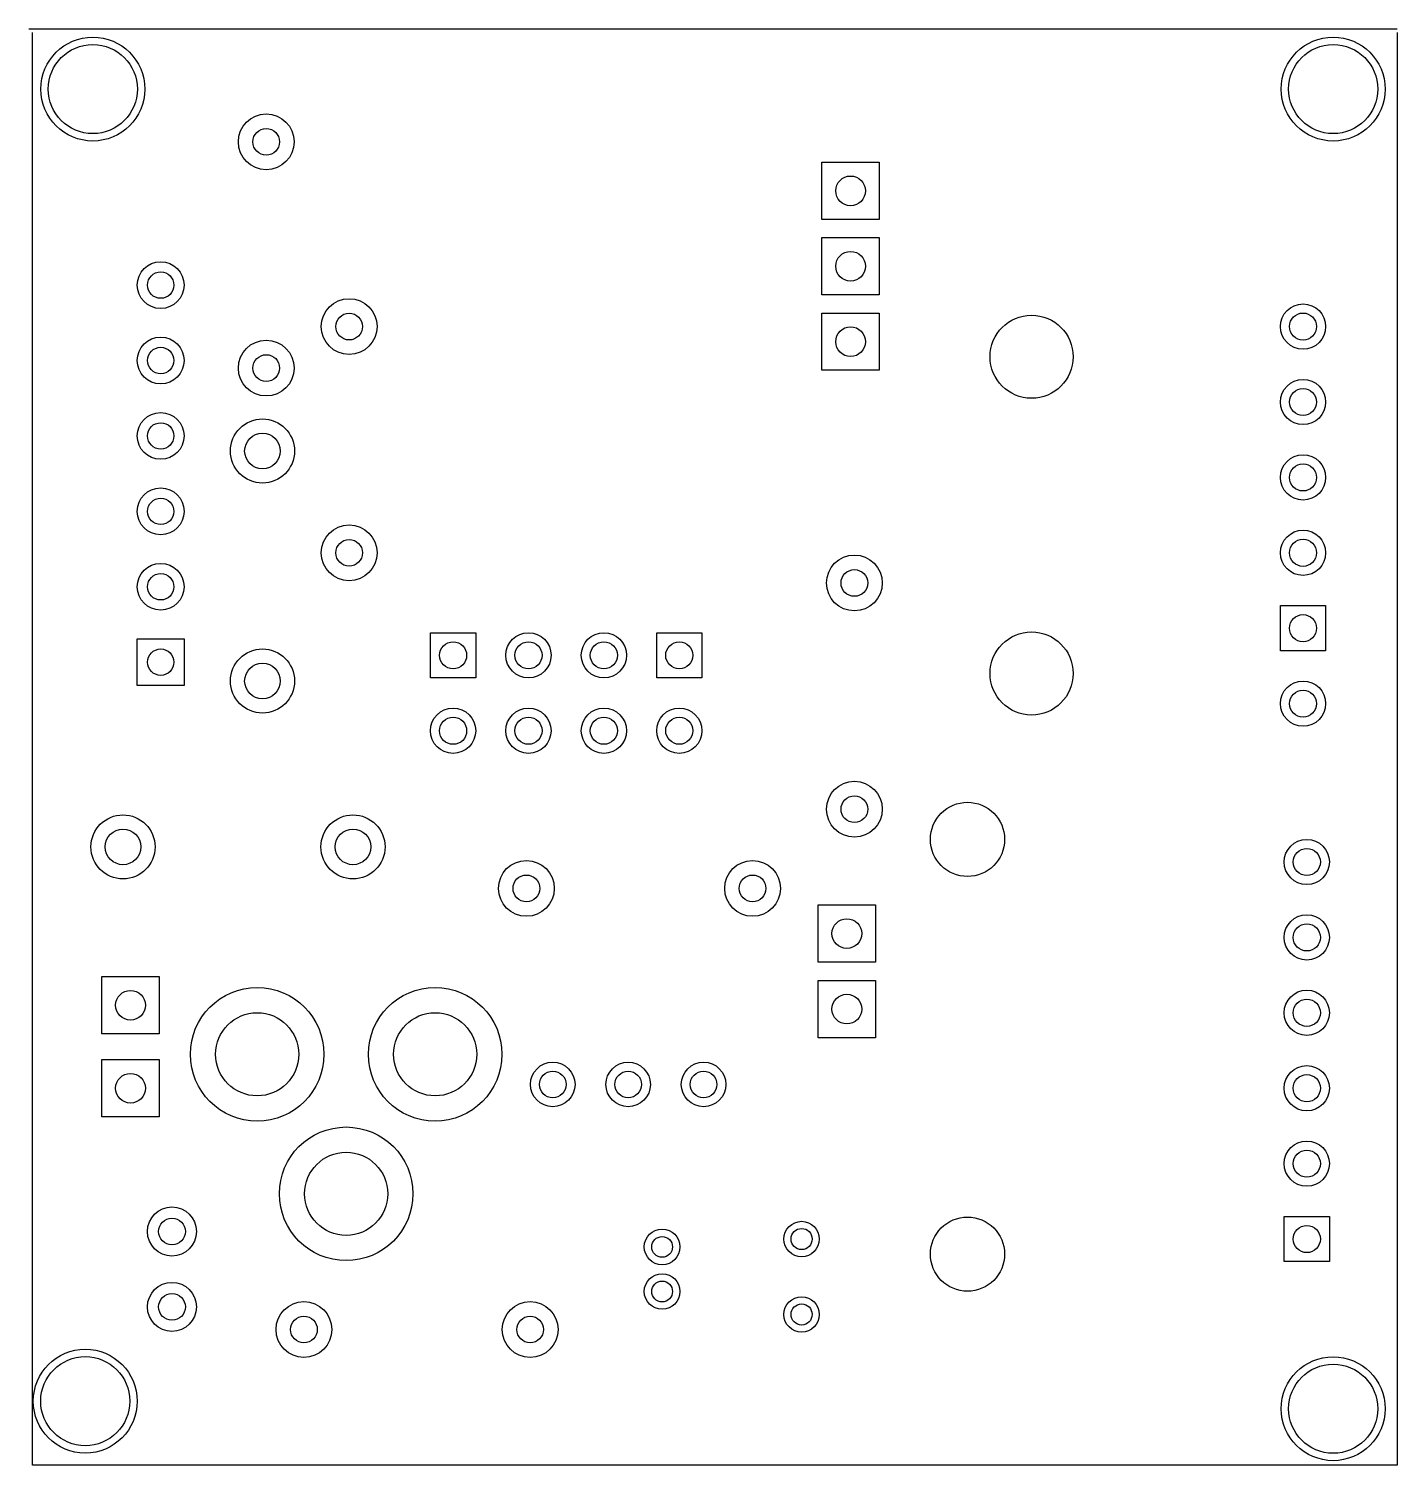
# Model space of a CAD drawing. Header units: millimetres. Extents: x 33.1 to 79.2, y -58.5 to -10.2.
import ezdxf

# ---------------------------------------------------------------- set-up
doc = ezdxf.new("R2010")
doc.units = ezdxf.units.MM

msp = doc.modelspace()

# ---------------------------------------------------------------- linework, layer by layer
for points in [[(33.147, -10.16), (79.248, -10.16)], [(79.248, -10.287), (79.248, -58.547), (33.274, -58.547), (33.274, -10.287)]]:
    msp.add_lwpolyline(points)
for points in [[(61.7982, -16.5862), (59.8678, -16.5862), (59.8678, -14.6558), (61.7982, -14.6558)], [(61.7982, -19.1262), (59.8678, -19.1262), (59.8678, -17.1958), (61.7982, -17.1958)], [(61.7982, -21.6662), (59.8678, -21.6662), (59.8678, -19.7358), (61.7982, -19.7358)], [(76.835, -31.115), (75.311, -31.115), (75.311, -29.591), (76.835, -29.591)], [(36.8046, -32.2834), (36.8046, -30.7086), (38.3794, -30.7086), (38.3794, -32.2834)], [(46.68012, -30.50286), (48.20412, -30.50286), (48.20412, -32.02686), (46.68012, -32.02686)], [(54.30012, -30.50286), (55.82412, -30.50286), (55.82412, -32.02686), (54.30012, -32.02686)], [(59.7408, -39.6748), (61.6712, -39.6748), (61.6712, -41.6052), (59.7408, -41.6052)], [(35.6108, -42.0878), (37.5412, -42.0878), (37.5412, -44.0182), (35.6108, -44.0182)], [(59.7408, -42.2148), (61.6712, -42.2148), (61.6712, -44.1452), (59.7408, -44.1452)], [(35.6108, -44.8818), (37.5412, -44.8818), (37.5412, -46.8122), (35.6108, -46.8122)], [(76.962, -51.689), (75.438, -51.689), (75.438, -50.165), (76.962, -50.165)]]:
    msp.add_lwpolyline(points, close=True)
for centre, radius in [((35.306, -12.192), 1.75), ((77.089, -12.192), 1.75), ((35.306, -12.192), 1.5), ((77.089, -12.192), 1.5), ((41.148, -13.97), 0.9398), ((41.148, -13.97), 0.44958), ((60.833, -15.621), 0.50038), ((60.833, -18.161), 0.50038), ((37.592, -18.796), 0.7874), ((37.592, -18.796), 0.4445), ((43.942, -20.193), 0.9398), ((43.942, -20.193), 0.44958), ((66.929, -21.209), 1.4), ((76.073, -20.193), 0.762), ((76.073, -20.193), 0.4572), ((60.833, -20.701), 0.50038), ((37.592, -21.336), 0.7874), ((41.148, -21.59), 0.9398), ((37.592, -21.336), 0.4445), ((41.148, -21.59), 0.44958), ((76.073, -22.733), 0.762), ((76.073, -22.733), 0.4572), ((37.592, -23.876), 0.7874), ((37.592, -23.876), 0.4445), ((41.021, -24.384), 1.0795), ((41.021, -24.384), 0.6), ((76.073, -25.273), 0.762), ((76.073, -25.273), 0.4572), ((37.592, -26.416), 0.7874), ((37.592, -26.416), 0.4445), ((43.942, -27.813), 0.9398), ((76.073, -27.813), 0.762), ((43.942, -27.813), 0.44958), ((76.073, -27.813), 0.4572), ((60.96, -28.829), 0.9398), ((37.592, -28.956), 0.7874), ((37.592, -28.956), 0.4445), ((60.96, -28.829), 0.44958), ((76.073, -30.353), 0.4572), ((66.929, -31.877), 1.4), ((47.44212, -31.26486), 0.4572), ((49.98212, -31.26486), 0.762), ((49.98212, -31.26486), 0.4572), ((52.52212, -31.26486), 0.762), ((52.52212, -31.26486), 0.4572), ((55.06212, -31.26486), 0.4572), ((37.592, -31.496), 0.4445), ((41.021, -32.131), 1.0795), ((41.021, -32.131), 0.6), ((76.073, -32.893), 0.762), ((76.073, -32.893), 0.4572), ((47.44212, -33.80613), 0.762), ((47.44212, -33.80613), 0.4572), ((49.98187, -33.80486), 0.762), ((49.98187, -33.80486), 0.4572), ((52.52187, -33.80486), 0.762), ((52.52187, -33.80486), 0.4572), ((55.06187, -33.80486), 0.762), ((55.06187, -33.80486), 0.4572), ((60.96, -36.449), 0.9398), ((60.96, -36.449), 0.44958), ((64.77, -37.465), 1.25001), ((36.322, -37.719), 1.0795), ((44.069, -37.719), 1.0795), ((36.322, -37.719), 0.6), ((44.069, -37.719), 0.6), ((76.2, -38.227), 0.762), ((49.911, -39.116), 0.9398), ((57.531, -39.116), 0.9398), ((76.2, -38.227), 0.4572), ((49.911, -39.116), 0.44958), ((57.531, -39.116), 0.44958), ((60.706, -40.64), 0.50038), ((76.2, -40.767), 0.762), ((76.2, -40.767), 0.4572), ((36.576, -43.053), 0.50038), ((40.8432, -44.704), 2.25), ((46.8376, -44.704), 2.25), ((76.2, -43.307), 0.762), ((60.706, -43.18), 0.50038), ((76.2, -43.307), 0.4572), ((40.8432, -44.704), 1.4), ((46.8376, -44.704), 1.4), ((50.8, -45.72), 0.75), ((53.34, -45.72), 0.75), ((55.88, -45.72), 0.75), ((36.576, -45.847), 0.50038), ((50.8, -45.72), 0.45001), ((53.34, -45.72), 0.45001), ((55.88, -45.72), 0.45001), ((76.2, -45.847), 0.762), ((76.2, -45.847), 0.4572), ((43.8404, -49.403), 2.25), ((76.2, -48.387), 0.762), ((43.8404, -49.403), 1.4), ((76.2, -48.387), 0.4572), ((37.973, -50.673), 0.8255), ((37.973, -50.673), 0.45001), ((64.77, -51.435), 1.25001), ((54.483, -51.19243), 0.6), ((59.182, -50.927), 0.5969), ((59.182, -50.927), 0.3556), ((76.2, -50.927), 0.4572), ((54.483, -51.19243), 0.35001), ((54.483, -52.69357), 0.6), ((37.973, -53.213), 0.8255), ((54.483, -52.69357), 0.35001), ((37.973, -53.213), 0.45001), ((42.418, -53.975), 0.9398), ((50.038, -53.975), 0.9398), ((59.182, -53.467), 0.5969), ((59.182, -53.467), 0.3556), ((42.418, -53.975), 0.44958), ((50.038, -53.975), 0.44958), ((35.052, -56.388), 1.75), ((35.052, -56.388), 1.5), ((77.089, -56.642), 1.75), ((77.089, -56.642), 1.5)]:
    msp.add_circle(centre, radius)

doc.saveas('drawing.dxf')
